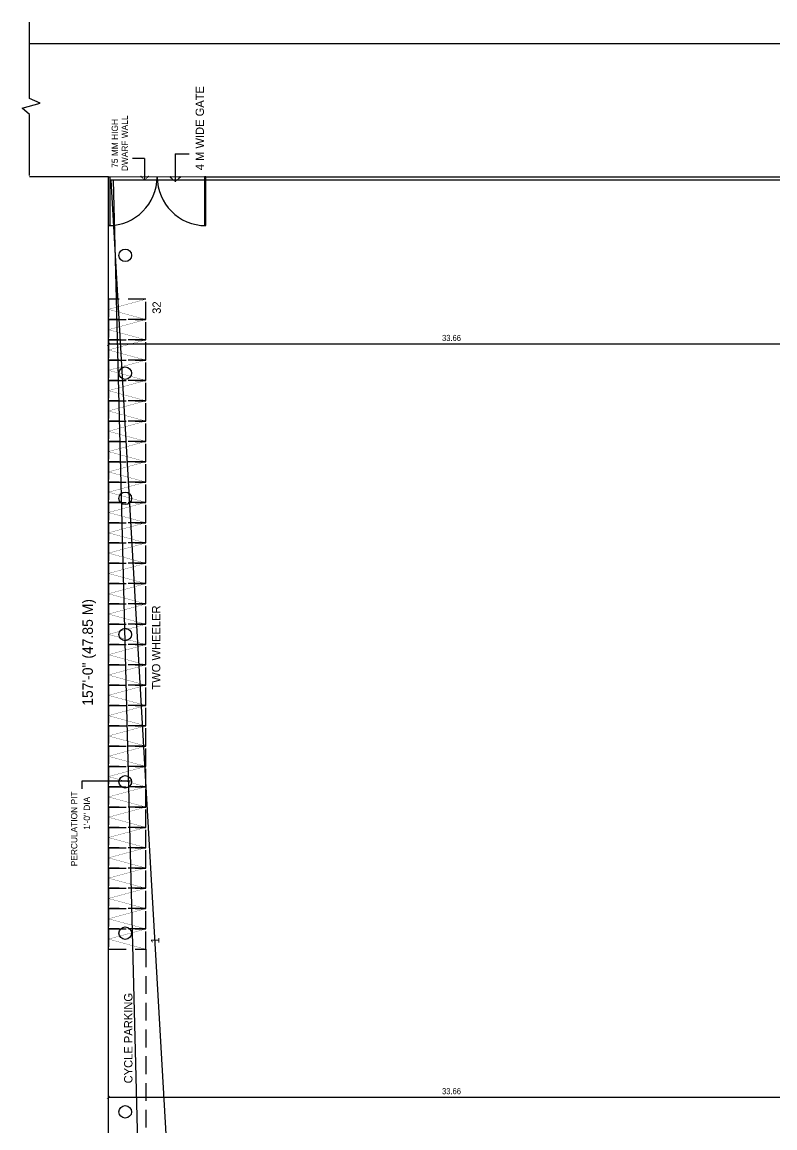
# Model space of a CAD drawing. Header units: metres. Extents: x 1422408 to 2267498, y 3894 to 80428.
# Drawn here: x 2266869.3 to 2266906.2, y 4147.6 to 4201.9 of the extents above; entities that cross this region are included whole.
import ezdxf

# ---------------------------------------------------------------- set-up
doc = ezdxf.new("R2010")
doc.units = ezdxf.units.M
doc.header["$LTSCALE"] = 3.5
doc.header["$MEASUREMENT"] = 0
doc.linetypes.add('DASHED2', pattern=[0.375, 0.25, -0.125])
doc.linetypes.add('DOT2', pattern=[0.125, 0, -0.125])
doc.layers.get('0').update_dxf_attribs({"linetype": 'CONTINUOUS'})
doc.layers.get('DEFPOINTS').update_dxf_attribs({"linetype": 'CONTINUOUS'})
for name, color, linetype in [('A-DIM-ED', 30, 'CONTINUOUS'), ('CAR', 8, 'DASHED2'), ('DIM', 41, 'CONTINUOUS'), ('ED', 30, 'CONTINUOUS'), ('FURN', 35, 'CONTINUOUS'), ('FURNITURE', 7, 'CONTINUOUS'), ('ID', 3, 'CONTINUOUS'), ('ROAD', 83, 'CONTINUOUS'), ('ROOM TEXT SCH', 7, 'CONTINUOUS'), ('TEXT', 4, 'CONTINUOUS'), ('TITLE', 7, 'CONTINUOUS'), ('WALL', 125, 'CONTINUOUS'), ('WIN', 8, 'CONTINUOUS')]:
    doc.layers.add(name, color=color, linetype=linetype)
doc.styles.add('ID', font='GOTHIC.TTF', dxfattribs={"width": 0.85})
doc.styles.add('UATEXT', font='GOTHIC.TTF')
doc.styles.add('USA TEXT', font='GOTHIC.TTF')
doc.dimstyles.new('1-100-ID', dxfattribs={"dimtxt": 0.3, "dimasz": 0.15, "dimexe": 0.1, "dimexo": 0.06, "dimgap": 0.15, "dimtad": 1, "dimzin": 3, "dimdsep": 46, "dimtxsty": 'ID', "dimblk": 'ARCHTICK', "dimcen": 0, "dimclrd": 252, "dimclre": 252, "dimclrt": 3, "dimadec": 0, "dimazin": 0, "dimtfac": 1, "dimtix": 1, "dimtmove": 2, "dimatfit": 3, "dimldrblk": 'OPEN90', "dimfxl": 0, "dimtolj": 1, "dimtzin": 0, "dimarcsym": 0})

# ---------------------------------------------------------------- blocks, each defined once
blk = doc.blocks.new('ARROW2')
at = {"layer": 'FURN'}
for points in [[(0, 0, 0, 1.41, 0), (-3.98, 3.98, 1.41, 1.41, 0)], [(0, 0, 0, 1.41, 0), (3.98, 3.98, 1.41, 1.41, 0)]]:
    blk.add_lwpolyline(points, format="xyseb", dxfattribs=at)
blk = doc.blocks.new('_ArchTick')
at = {"color": 0, "linetype": 'ByBlock', "const_width": 0.15}
blk.add_lwpolyline([(-0.5, -0.5), (0.5, 0.5)], dxfattribs=at)
blk = doc.blocks.new('*D572')
at = {"layer": 'DEFPOINTS', "color": 0, "ltscale": 6, "transparency": 16777216}
for p in [(2266873.496, 4149.134), (2266907.161, 4148.048), (2266873.496, 4144.473)]:
    blk.add_point(p, dxfattribs=at)
at = {"layer": 'ID', "color": 252, "linetype": 'DOT2', "lineweight": -2, "ltscale": 6, "transparency": 16777216}
for p, q in [((2266873.496, 4144.533), (2266873.496, 4149.234)), ((2266907.161, 4148.108), (2266907.161, 4149.234))]:
    blk.add_line(p, q, dxfattribs=at)
at = {"layer": 'ID', "color": 252, "lineweight": -2, "ltscale": 6, "transparency": 16777216}
blk.add_line((2266907.161, 4149.134), (2266873.496, 4149.134), dxfattribs=at)
at = {"layer": 'ID', "color": 252, "lineweight": -2, "ltscale": 6, "transparency": 16777216, "xscale": 0.15, "yscale": 0.15, "zscale": 0.15, "rotation": 180}
blk.add_blockref('_ArchTick', (2266873.496, 4149.134), dxfattribs=at)
at = {"layer": 'ID', "color": 252, "lineweight": -2, "ltscale": 6, "transparency": 16777216, "xscale": 0.15, "yscale": 0.15, "zscale": 0.15}
blk.add_blockref('_ArchTick', (2266907.161, 4149.134), dxfattribs=at)
at = {"layer": 'ID', "color": 3, "ltscale": 6, "transparency": 16777216, "insert": (2266890.329, 4149.441), "char_height": 0.3, "attachment_point": 5, "style": 'ID'}
blk.add_mtext('\\A1;33.66', dxfattribs=at)
blk = doc.blocks.new('_Open90')
at = {"color": 0, "linetype": 'ByBlock', "lineweight": -2}
for p, q in [((0, 0), (-1, 0)), ((-0.5, 0.5), (0, 0)), ((0, 0), (-0.5, -0.5))]:
    blk.add_line(p, q, dxfattribs=at)
blk = doc.blocks.new('*D573')
at = {"layer": 'DEFPOINTS', "color": 0, "transparency": 16777216}
for p in [(2266873.496, 4187.135), (2266907.161, 4187.135), (2266873.496, 4186.087)]:
    blk.add_point(p, dxfattribs=at)
at = {"layer": 'ED', "color": 252, "linetype": 'DOT2', "lineweight": -2, "transparency": 16777216}
for p, q in [((2266873.496, 4187.075), (2266873.496, 4185.987)), ((2266907.161, 4187.075), (2266907.161, 4185.987))]:
    blk.add_line(p, q, dxfattribs=at)
at = {"layer": 'ED', "color": 252, "lineweight": -2, "transparency": 16777216}
blk.add_line((2266907.161, 4186.087), (2266873.496, 4186.087), dxfattribs=at)
at = {"layer": 'ED', "color": 252, "lineweight": -2, "transparency": 16777216, "xscale": 0.15, "yscale": 0.15, "zscale": 0.15, "rotation": 180}
blk.add_blockref('_ArchTick', (2266873.496, 4186.087), dxfattribs=at)
at = {"layer": 'ED', "color": 252, "lineweight": -2, "transparency": 16777216, "xscale": 0.15, "yscale": 0.15, "zscale": 0.15}
blk.add_blockref('_ArchTick', (2266907.161, 4186.087), dxfattribs=at)
at = {"layer": 'ED', "color": 3, "transparency": 16777216, "insert": (2266890.329, 4186.395), "char_height": 0.3, "attachment_point": 5, "style": 'ID'}
blk.add_mtext('\\A1;33.66', dxfattribs=at)

msp = doc.modelspace()

# ---------------------------------------------------------------- linework, layer by layer
at = {"layer": 'A-DIM-ED', "color": 5}
msp.add_lwpolyline([(2266922.98008, 4194.145), (2266873.60897, 4194.145), (2266876.55335, 4143.08845), (2266945.8771, 4140.16574), (2266956.85602, 4148.36505), (2266956.88244, 4171.6117), (2266943.08244, 4171.6117), (2266943.11786, 4194.145), (2266941.27786, 4194.145)], close=True, dxfattribs=at)
at = {"layer": 'A-DIM-ED'}
msp.add_lwpolyline([(2266873.72602, 4194.14505), (2266875.02068, 4143.01579), (2266944.27105, 4143.49794), (2266956.85602, 4148.36505), (2266956.85602, 4171.61172), (2266943.05602, 4171.61172), (2266943.05602, 4194.14505)], close=True, dxfattribs=at)
at = {"layer": 'CAR', "const_width": 0.01278}
for points in [[(2266875.33602, 4187.30101), (2266873.49602, 4187.79935), (2266875.33602, 4188.29768)], [(2266875.33602, 4186.30435), (2266873.49602, 4186.80268), (2266875.33602, 4187.30101)], [(2266875.33602, 4185.30768), (2266873.49602, 4185.80601), (2266875.33602, 4186.30435)], [(2266875.33602, 4184.31101), (2266873.49602, 4184.80935), (2266875.33602, 4185.30768)], [(2266875.33602, 4183.31435), (2266873.49602, 4183.81268), (2266875.33602, 4184.31101)], [(2266875.33602, 4182.31768), (2266873.49602, 4182.81601), (2266875.33602, 4183.31435)], [(2266875.33602, 4181.32101), (2266873.49602, 4181.81935), (2266875.33602, 4182.31768)], [(2266875.33602, 4180.32435), (2266873.49602, 4180.82268), (2266875.33602, 4181.32101)], [(2266875.33602, 4179.32768), (2266873.49602, 4179.82601), (2266875.33602, 4180.32435)], [(2266875.33602, 4178.33101), (2266873.49602, 4178.82935), (2266875.33602, 4179.32768)], [(2266875.33602, 4177.33435), (2266873.49602, 4177.83268), (2266875.33602, 4178.33101)], [(2266875.33602, 4176.33768), (2266873.49602, 4176.83601), (2266875.33602, 4177.33435)], [(2266875.33602, 4175.34101), (2266873.49602, 4175.83935), (2266875.33602, 4176.33768)], [(2266875.33602, 4174.34435), (2266873.49602, 4174.84268), (2266875.33602, 4175.34101)], [(2266875.33602, 4173.34768), (2266873.49602, 4173.84601), (2266875.33602, 4174.34435)], [(2266875.33602, 4172.35101), (2266873.49602, 4172.84935), (2266875.33602, 4173.34768)], [(2266875.33602, 4171.35435), (2266873.49602, 4171.85268), (2266875.33602, 4172.35101)], [(2266875.33602, 4170.35768), (2266873.49602, 4170.85601), (2266875.33602, 4171.35435)], [(2266875.33602, 4169.36101), (2266873.49602, 4169.85935), (2266875.33602, 4170.35768)], [(2266875.33602, 4168.36435), (2266873.49602, 4168.86268), (2266875.33602, 4169.36101)], [(2266875.33602, 4167.36768), (2266873.49602, 4167.86601), (2266875.33602, 4168.36435)], [(2266875.33602, 4166.37101), (2266873.49602, 4166.86935), (2266875.33602, 4167.36768)], [(2266875.33602, 4165.37435), (2266873.49602, 4165.87268), (2266875.33602, 4166.37101)], [(2266875.33602, 4164.37768), (2266873.49602, 4164.87601), (2266875.33602, 4165.37435)], [(2266875.33602, 4163.38101), (2266873.49602, 4163.87935), (2266875.33602, 4164.37768)], [(2266875.33602, 4162.38435), (2266873.49602, 4162.88268), (2266875.33602, 4163.38101)], [(2266875.33602, 4161.38768), (2266873.49602, 4161.88601), (2266875.33602, 4162.38435)], [(2266875.33602, 4160.39101), (2266873.49602, 4160.88935), (2266875.33602, 4161.38768)], [(2266875.33602, 4159.39435), (2266873.49602, 4159.89268), (2266875.33602, 4160.39101)], [(2266875.33602, 4158.39768), (2266873.49602, 4158.89601), (2266875.33602, 4159.39435)], [(2266875.33602, 4157.40101), (2266873.49602, 4157.89935), (2266875.33602, 4158.39768)], [(2266875.33602, 4156.40435), (2266873.49602, 4156.90268), (2266875.33602, 4157.40101)]]:
    msp.add_lwpolyline(points, dxfattribs=at)
at = {"layer": 'CAR'}
for points in [[(2266875.33602, 4187.30101), (2266875.33602, 4188.29768), (2266873.49602, 4188.29768), (2266873.49602, 4187.30101)], [(2266875.33602, 4186.30435), (2266875.33602, 4187.30101), (2266873.49602, 4187.30101), (2266873.49602, 4186.30435)], [(2266875.33602, 4185.30768), (2266875.33602, 4186.30435), (2266873.49602, 4186.30435), (2266873.49602, 4185.30768)], [(2266875.33602, 4184.31101), (2266875.33602, 4185.30768), (2266873.49602, 4185.30768), (2266873.49602, 4184.31101)], [(2266875.33602, 4183.31435), (2266875.33602, 4184.31101), (2266873.49602, 4184.31101), (2266873.49602, 4183.31435)], [(2266875.33602, 4182.31768), (2266875.33602, 4183.31435), (2266873.49602, 4183.31435), (2266873.49602, 4182.31768)], [(2266875.33602, 4181.32101), (2266875.33602, 4182.31768), (2266873.49602, 4182.31768), (2266873.49602, 4181.32101)], [(2266875.33602, 4180.32435), (2266875.33602, 4181.32101), (2266873.49602, 4181.32101), (2266873.49602, 4180.32435)], [(2266875.33602, 4179.32768), (2266875.33602, 4180.32435), (2266873.49602, 4180.32435), (2266873.49602, 4179.32768)], [(2266875.33602, 4178.33101), (2266875.33602, 4179.32768), (2266873.49602, 4179.32768), (2266873.49602, 4178.33101)], [(2266875.33602, 4177.33435), (2266875.33602, 4178.33101), (2266873.49602, 4178.33101), (2266873.49602, 4177.33435)], [(2266875.33602, 4176.33768), (2266875.33602, 4177.33435), (2266873.49602, 4177.33435), (2266873.49602, 4176.33768)], [(2266875.33602, 4175.34101), (2266875.33602, 4176.33768), (2266873.49602, 4176.33768), (2266873.49602, 4175.34101)], [(2266875.33602, 4174.34435), (2266875.33602, 4175.34101), (2266873.49602, 4175.34101), (2266873.49602, 4174.34435)], [(2266875.33602, 4173.34768), (2266875.33602, 4174.34435), (2266873.49602, 4174.34435), (2266873.49602, 4173.34768)], [(2266875.33602, 4172.35101), (2266875.33602, 4173.34768), (2266873.49602, 4173.34768), (2266873.49602, 4172.35101)], [(2266875.33602, 4171.35435), (2266875.33602, 4172.35101), (2266873.49602, 4172.35101), (2266873.49602, 4171.35435)], [(2266875.33602, 4170.35768), (2266875.33602, 4171.35435), (2266873.49602, 4171.35435), (2266873.49602, 4170.35768)], [(2266875.33602, 4169.36101), (2266875.33602, 4170.35768), (2266873.49602, 4170.35768), (2266873.49602, 4169.36101)], [(2266875.33602, 4168.36435), (2266875.33602, 4169.36101), (2266873.49602, 4169.36101), (2266873.49602, 4168.36435)], [(2266875.33602, 4167.36768), (2266875.33602, 4168.36435), (2266873.49602, 4168.36435), (2266873.49602, 4167.36768)], [(2266875.33602, 4166.37101), (2266875.33602, 4167.36768), (2266873.49602, 4167.36768), (2266873.49602, 4166.37101)], [(2266875.33602, 4165.37435), (2266875.33602, 4166.37101), (2266873.49602, 4166.37101), (2266873.49602, 4165.37435)], [(2266875.33602, 4164.37768), (2266875.33602, 4165.37435), (2266873.49602, 4165.37435), (2266873.49602, 4164.37768)], [(2266875.33602, 4163.38101), (2266875.33602, 4164.37768), (2266873.49602, 4164.37768), (2266873.49602, 4163.38101)], [(2266875.33602, 4162.38435), (2266875.33602, 4163.38101), (2266873.49602, 4163.38101), (2266873.49602, 4162.38435)], [(2266875.33602, 4161.38768), (2266875.33602, 4162.38435), (2266873.49602, 4162.38435), (2266873.49602, 4161.38768)], [(2266875.33602, 4160.39101), (2266875.33602, 4161.38768), (2266873.49602, 4161.38768), (2266873.49602, 4160.39101)], [(2266875.33602, 4159.39435), (2266875.33602, 4160.39101), (2266873.49602, 4160.39101), (2266873.49602, 4159.39435)], [(2266875.33602, 4158.39768), (2266875.33602, 4159.39435), (2266873.49602, 4159.39435), (2266873.49602, 4158.39768)], [(2266875.33602, 4157.40101), (2266875.33602, 4158.39768), (2266873.49602, 4158.39768), (2266873.49602, 4157.40101)], [(2266875.33602, 4156.40435), (2266875.33602, 4157.40101), (2266873.49602, 4157.40101), (2266873.49602, 4156.40435)], [(2266875.33602, 4156.40435), (2266875.33602, 4143.15172), (2266873.49602, 4143.15172), (2266873.49602, 4156.40435)]]:
    msp.add_lwpolyline(points, close=True, dxfattribs=at)
at = {"layer": 'ED'}
for p, q in [((2266874.58474, 4164.65185), (2266872.18712, 4164.65185)), ((2266872.18712, 4164.65185), (2266872.18712, 4164.27553))]:
    msp.add_line(p, q, dxfattribs=at)
at = {"layer": 'FURNITURE'}
for p, q in [((2266873.49602, 4143.15172), (2266873.49602, 4194.29838)), ((2266878.2749, 4194.29838), (2266943.05602, 4194.29838))]:
    msp.add_line(p, q, dxfattribs=at)
at = {"layer": 'FURNITURE', "const_width": 0.05111}
msp.add_lwpolyline([(2266873.49602, 4194.29838), (2266873.49602, 4143.15172), (2266943.36268, 4143.15172), (2266956.85602, 4148.36505), (2266956.85602, 4171.76505), (2266943.05602, 4171.76505), (2266943.05602, 4194.29838)], close=True, dxfattribs=at)
at = {"layer": 'FURNITURE'}
for points in [[(2266873.49602, 4194.29838), (2266873.56232, 4194.29838), (2266873.56232, 4191.90894), (2266873.49602, 4191.90894)], [(2266878.2749, 4194.29838), (2266878.2086, 4194.29838), (2266878.2086, 4191.90894), (2266878.2749, 4191.90894)]]:
    msp.add_lwpolyline(points, close=True, dxfattribs=at)
for centre, start, end in [((2266873.48931, 4194.30508), 270.160228, 359.839772), ((2266878.28161, 4194.30508), 180.160228, 269.839772)]:
    msp.add_arc(centre, 2.39615, start, end, dxfattribs=at)
at = {"layer": 'ROAD'}
for p, q in [((2266869.61643, 4200.85048), (2266968.47853, 4200.85048)), ((2266873.49602, 4194.29838), (2266869.61643, 4194.29838))]:
    msp.add_line(p, q, dxfattribs=at)
at = {"layer": 'TEXT'}
for p, q in [((2266876.77386, 4195.43536), (2266877.46436, 4195.43536)), ((2266876.77386, 4195.43536), (2266876.77386, 4194.05073)), ((2266875.27095, 4195.20574), (2266874.67089, 4195.20574)), ((2266875.27095, 4195.20574), (2266875.27095, 4194.134))]:
    msp.add_line(p, q, dxfattribs=at)
at = {"layer": 'WALL'}
for centre in [(2266874.31992, 4190.44873), (2266874.31992, 4184.669), (2266874.31992, 4178.52803), (2266874.31992, 4171.8452), (2266874.31992, 4164.62054), (2266874.31992, 4157.19616), (2266874.31992, 4148.42523)]:
    msp.add_circle(centre, 0.30667, dxfattribs=at)
at = {"layer": 'WIN'}
msp.add_lwpolyline([(2266869.61643, 4194.37422), (2266869.61643, 4197.3627), (2266869.25947, 4197.66793), (2266870.14192, 4197.91663), (2266869.61643, 4198.14272), (2266869.61643, 4201.89245)], dxfattribs=at)

# ---------------------------------------------------------------- block references
at = {"layer": 'DIM'}
for p, xscale, yscale, zscale in [((2266875.27095, 4194.14232), 0.0503190519577275, 0.0503190519577275, 0.0503190519577275), ((2266876.77386, 4194.05073), 0.06709206927697, 0.06709206927697, 0.06709206927697)]:
    msp.add_blockref('ARROW2', p, dxfattribs=dict(at, xscale=xscale, yscale=yscale, zscale=zscale))

# ---------------------------------------------------------------- texts
at = {"layer": 'ROOM TEXT SCH', "style": 'UATEXT'}
for s, height, p in [('PERCULATION PIT', 0.3066667, (2266871.96559, 4160.47651)), ('1\'-0" DIA', 0.306667, (2266872.58934, 4162.27169))]:
    msp.add_text(s, height=height, rotation=90, dxfattribs=at).set_placement(p)
at = {"layer": 'TITLE', "style": 'USA TEXT'}
for s, height, p in [('4 M WIDE GATE', 0.4088889, (2266878.18215, 4194.62546)), ('75 MM HIGH ', 0.3066667, (2266873.95947, 4194.74603)), ('DWARF WALL', 0.306667, (2266874.44753, 4194.57951)), ('32', 0.408889, (2266876.06606, 4187.58213)), ('157\'-0" (47.85 M)', 0.5111111, (2266872.73276, 4168.35157)), ('TWO WHEELER', 0.4088889, (2266876.0405, 4169.14379)), ('1', 0.40889, (2266875.98939, 4156.68546)), ('CYCLE PARKING', 0.4088889, (2266874.67328, 4149.82379))]:
    msp.add_text(s, height=height, rotation=90, dxfattribs=at).set_placement(p)

# ---------------------------------------------------------------- dimensions: what is measured, and where the dimension line sits
at = {"layer": 'ED'}
dim = msp.add_linear_dim(base=(2266873.496016, 4186.087126), p1=(2266907.161015, 4187.134903), p2=(2266873.496016, 4187.134903), angle=180, dimstyle='1-100-ID', dxfattribs=at)
dim.commit()
dim.dimension.update_dxf_attribs({"geometry": '*D573', "text_midpoint": (2266890.328516, 4186.394672)})
at = {"layer": 'ID', "ltscale": 6}
dim = msp.add_linear_dim(base=(2266873.496016, 4149.133792), p1=(2266907.161015, 4148.047681), p2=(2266873.496016, 4144.472681), angle=180, dimstyle='1-100-ID', dxfattribs=at)
dim.commit()
dim.dimension.update_dxf_attribs({"geometry": '*D572', "text_midpoint": (2266890.328516, 4149.441338)})

doc.saveas('drawing.dxf')
